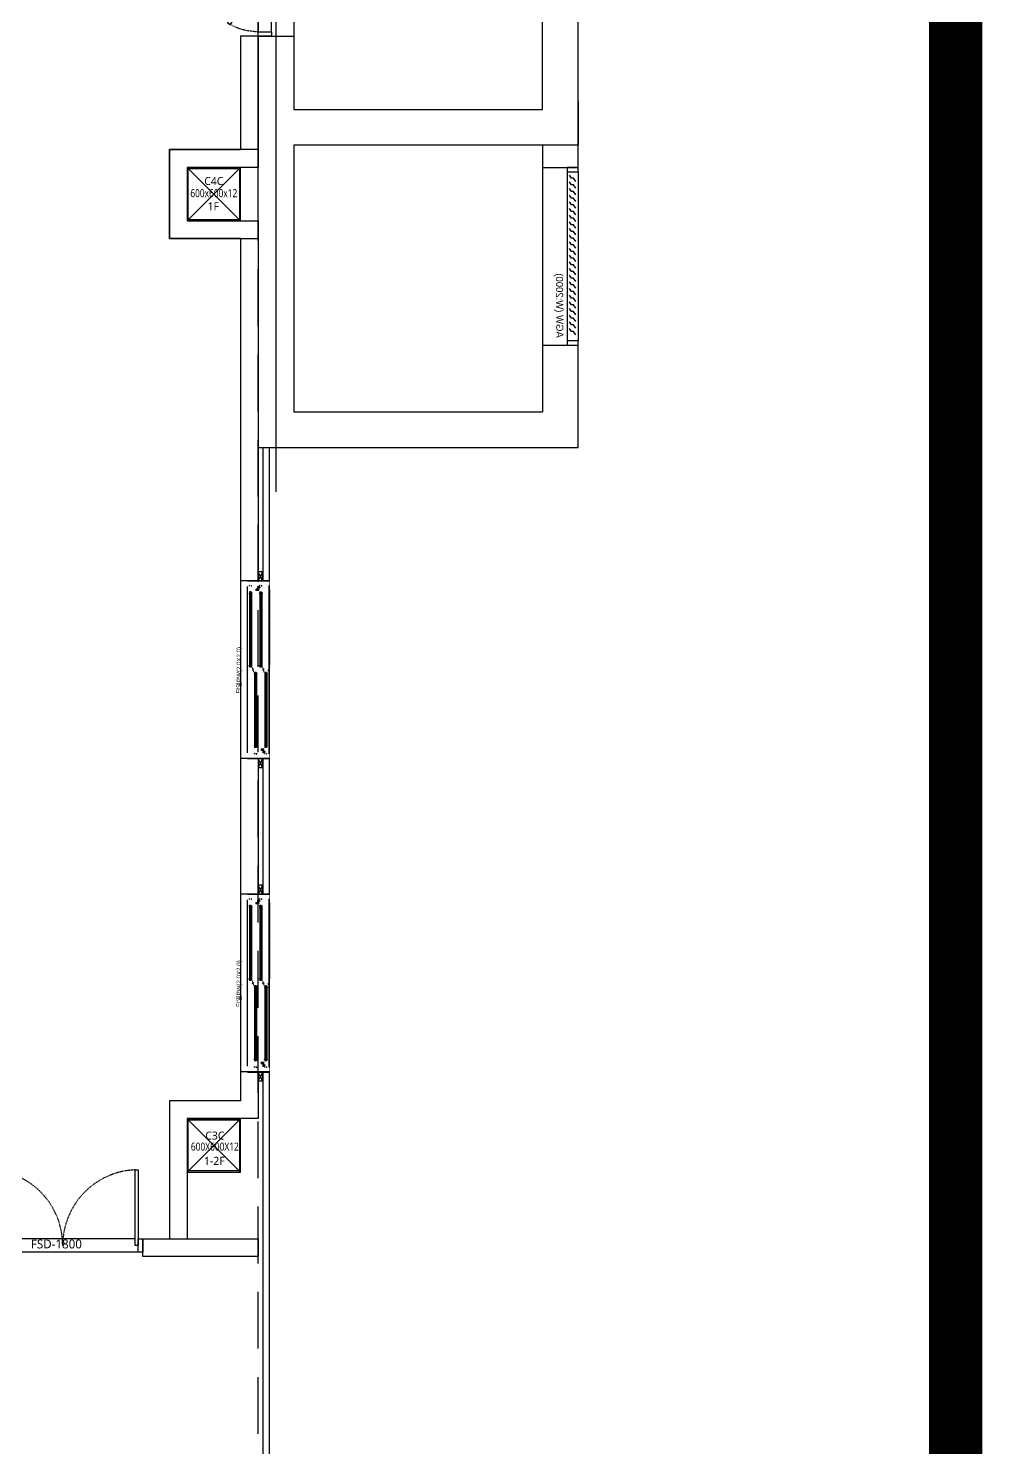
# Model space of a CAD drawing. Header units: millimetres. Extents: x -27104 to 125781, y -3376 to 46996.
# Drawn here: x 60115.7 to 60325.7, y 18448.2 to 18760.5 of the extents above; entities that cross this region are included whole.
import ezdxf
from ezdxf.enums import TextEntityAlignment as Align

# ---------------------------------------------------------------- set-up
doc = ezdxf.new("R2010")
doc.units = ezdxf.units.MM
doc.header["$LTSCALE"] = 100
doc.header["$MEASUREMENT"] = 0
doc.header["$PDSIZE"] = -10
for name, pattern in [('-HID', [2.5, 1.5, -1]), ('A0-000 XR 평면도$0$HID', [2.5, 1.5, -1]), ('HID', [2.5, 1.5, -1]), ('HIDDEN2', [0.1875, 0.125, -0.0625])]:
    doc.linetypes.add(name, pattern=pattern)
doc.layers.get('0').update_dxf_attribs({"linetype": 'CONTINUOUS'})
doc.layers.get('Defpoints').update_dxf_attribs({"color": 171, "linetype": 'CONTINUOUS'})
doc.layers.add('#프레임 라인', color=189, linetype='CONTINUOUS', plot=False)
for name, color, linetype in [('A0-000 XR 평면도$0$DOOR', 4, 'CONTINUOUS'), ('A0-000 XR 평면도$0$DOOR(OPEN ELE)', 5, 'CONTINUOUS'), ('DOOR', 4, 'CONTINUOUS'), ('DOOR ELE', 253, 'CONTINUOUS'), ('DOOR(OPEN ELE)', 5, 'CONTINUOUS'), ('ELE9', 9, 'CONTINUOUS'), ('WIN', 4, 'CONTINUOUS'), ('WIN-G', 252, 'CONTINUOUS'), ('WIN2', 5, 'CONTINUOUS')]:
    doc.layers.add(name, color=color, linetype=linetype)
doc.styles.add('CGS', font='cgse', dxfattribs={"bigfont": 'cgs'})
doc.styles.add('TE', font='malgun_0.ttf')
doc.styles.add('나눔바른고딕', font='NanumBarunGothic.ttf')
doc.styles.add('돋움', font='')
doc.styles.get('돋움').set_extended_font_data('Dotum')

# ---------------------------------------------------------------- blocks, each defined once
blk = doc.blocks.new('모헤어')
for p, q in [((-1909, -2852), (-1910, -2852)), ((-1910, -2859), (-1910, -2852)), ((-1909, -2859), (-1910, -2859))]:
    blk.add_line(p, q)
at = {"linetype": 'Continuous'}
for p, q in [((-1909, -2859), (-1909, -2852)), ((-1904, -2853), (-1909, -2853)), ((-1904, -2854), (-1909, -2854)), ((-1904, -2855), (-1909, -2855)), ((-1904, -2856), (-1909, -2856)), ((-1904, -2857), (-1909, -2857))]:
    blk.add_line(p, q, dxfattribs=at)
blk = doc.blocks.new('ㄴ핸들')
at = {"color": 0, "linetype": 'Continuous', "lineweight": 15}
for p, q in [((12340, -12243), (12340, -12232)), ((12340, -12232), (12342, -12232)), ((12342, -12233), (12340, -12236)), ((12342, -12238), (12340, -12240)), ((12340, -12243), (12341, -12245)), ((12343, -12241), (12341, -12244)), ((12344, -12245), (12341, -12245)), ((12342, -12241), (12342, -12232)), ((12360, -12241), (12342, -12241)), ((12343, -12235), (12343, -12232)), ((12343, -12232), (12347, -12232)), ((12343, -12232), (12343, -12233)), ((12343, -12235), (12345, -12235)), ((12343, -12240), (12343, -12241)), ((12343, -12240), (12344, -12240)), ((12343, -12241), (12343, -12240)), ((12343, -12240), (12343, -12240)), ((12348, -12235), (12344, -12235)), ((12344, -12245), (12344, -12243)), ((12345, -12243), (12344, -12243)), ((12360, -12243), (12344, -12243)), ((12344, -12243), (12344, -12245)), ((12344, -12243), (12360, -12243)), ((12345, -12244), (12344, -12245)), ((12360, -12245), (12344, -12245)), ((12344, -12245), (12344, -12245)), ((12345, -12235), (12345, -12234)), ((12348, -12234), (12345, -12234)), ((12348, -12235), (12345, -12235)), ((12345, -12235), (12345, -12235)), ((12345, -12241), (12345, -12241)), ((12345, -12243), (12345, -12244)), ((12345, -12243), (12346, -12243)), ((12359, -12244), (12345, -12244)), ((12349, -12231), (12346, -12234)), ((12348, -12241), (12346, -12243)), ((12347, -12232), (12347, -12224)), ((12349, -12227), (12347, -12228)), ((12350, -12224), (12348, -12224)), ((12348, -12236), (12348, -12234)), ((12348, -12236), (12349, -12236)), ((12348, -12244), (12348, -12243)), ((12350, -12244), (12348, -12245)), ((12349, -12223), (12349, -12223)), ((12349, -12223), (12350, -12223)), ((12349, -12223), (12350, -12223)), ((12349, -12226), (12350, -12226)), ((12349, -12226), (12349, -12236)), ((12350, -12234), (12349, -12235)), ((12349, -12236), (12349, -12235)), ((12349, -12236), (12349, -12236)), ((12351, -12217), (12350, -12218)), ((12350, -12218), (12350, -12223)), ((12350, -12223), (12350, -12223)), ((12350, -12223), (12350, -12223)), ((12350, -12223), (12350, -12223)), ((12351, -12223), (12350, -12223)), ((12351, -12223), (12350, -12223)), ((12350, -12234), (12350, -12223)), ((12350, -12223), (12351, -12223)), ((12351, -12223), (12350, -12223)), ((12350, -12224), (12350, -12226)), ((12350, -12225), (12350, -12226)), ((12350, -12234), (12350, -12234)), ((12355, -12217), (12351, -12217)), ((12351, -12223), (12351, -12223)), ((12352, -12241), (12351, -12243)), ((12354, -12244), (12353, -12245)), ((12356, -12218), (12355, -12217)), ((12357, -12223), (12355, -12223)), ((12357, -12223), (12355, -12223)), ((12355, -12223), (12355, -12223)), ((12355, -12223), (12356, -12223)), ((12356, -12223), (12355, -12223)), ((12357, -12241), (12355, -12243)), ((12356, -12223), (12356, -12218)), ((12356, -12223), (12358, -12223)), ((12356, -12223), (12356, -12223)), ((12356, -12223), (12358, -12223)), ((12356, -12223), (12356, -12234)), ((12356, -12226), (12356, -12224)), ((12358, -12224), (12356, -12224)), ((12357, -12224), (12356, -12224)), ((12356, -12226), (12357, -12226)), ((12356, -12234), (12356, -12234)), ((12357, -12235), (12356, -12234)), ((12357, -12223), (12357, -12223)), ((12357, -12223), (12357, -12223)), ((12357, -12236), (12357, -12226)), ((12359, -12226), (12357, -12228)), ((12359, -12230), (12357, -12232)), ((12357, -12235), (12357, -12236)), ((12357, -12236), (12359, -12236)), ((12357, -12236), (12357, -12236)), ((12357, -12244), (12357, -12243)), ((12360, -12243), (12357, -12245)), ((12358, -12223), (12358, -12223)), ((12359, -12235), (12358, -12236)), ((12358, -12243), (12358, -12244)), ((12359, -12224), (12359, -12232)), ((12359, -12232), (12383, -12232)), ((12361, -12232), (12359, -12234)), ((12359, -12234), (12359, -12236)), ((12360, -12234), (12359, -12234)), ((12360, -12235), (12359, -12235)), ((12359, -12235), (12360, -12235)), ((12360, -12235), (12359, -12235)), ((12359, -12244), (12359, -12243)), ((12360, -12243), (12359, -12243)), ((12360, -12235), (12360, -12234)), ((12360, -12235), (12383, -12235)), ((12360, -12241), (12360, -12243)), ((12360, -12242), (12360, -12243)), ((12360, -12243), (12360, -12245)), ((12360, -12245), (12360, -12245)), ((12366, -12232), (12363, -12235)), ((12370, -12232), (12368, -12235)), ((12370, -12262), (12370, -12261)), ((12370, -12263), (12370, -12262)), ((12383, -12262), (12370, -12262)), ((12372, -12262), (12370, -12264)), ((12370, -12263), (12371, -12264)), ((12371, -12261), (12371, -12262)), ((12385, -12264), (12371, -12264)), ((12375, -12232), (12372, -12235)), ((12376, -12262), (12374, -12264)), ((12379, -12232), (12377, -12235)), ((12377, -12243), (12380, -12243)), ((12381, -12262), (12378, -12264)), ((12380, -12243), (12383, -12243)), ((12383, -12233), (12381, -12235)), ((12383, -12232), (12383, -12262)), ((12383, -12232), (12386, -12232)), ((12384, -12232), (12383, -12233)), ((12383, -12232), (12383, -12235)), ((12383, -12232), (12383, -12232)), ((12385, -12235), (12383, -12237)), ((12386, -12239), (12383, -12242)), ((12386, -12244), (12383, -12246)), ((12386, -12248), (12383, -12251)), ((12386, -12253), (12383, -12255)), ((12386, -12257), (12383, -12260)), ((12385, -12262), (12383, -12264)), ((12386, -12235), (12385, -12235)), ((12385, -12235), (12385, -12235)), ((12386, -12235), (12385, -12235)), ((12385, -12261), (12386, -12261)), ((12385, -12261), (12385, -12262)), ((12385, -12262), (12386, -12262)), ((12385, -12264), (12386, -12263)), ((12386, -12232), (12386, -12235)), ((12386, -12235), (12386, -12236)), ((12386, -12235), (12386, -12235)), ((12386, -12235), (12386, -12235)), ((12386, -12236), (12386, -12240)), ((12386, -12241), (12386, -12245)), ((12386, -12246), (12386, -12251)), ((12386, -12252), (12386, -12256)), ((12386, -12257), (12386, -12261)), ((12386, -12261), (12386, -12262)), ((12386, -12262), (12386, -12261)), ((12386, -12262), (12386, -12263))]:
    blk.add_line(p, q, dxfattribs=at)
at = {"color": 0, "linetype": 'Continuous', "lineweight": 0}
for p, q in [((12347, -12235), (12344, -12235)), ((12344, -12235), (12344, -12236)), ((12344, -12240), (12344, -12236)), ((12344, -12236), (12347, -12236)), ((12348, -12237), (12344, -12240)), ((12352, -12241), (12345, -12241)), ((12347, -12236), (12352, -12241)), ((12350, -12239), (12348, -12241)), ((12356, -12229), (12349, -12235)), ((12355, -12217), (12350, -12221)), ((12356, -12220), (12350, -12225)), ((12356, -12224), (12350, -12230)), ((12356, -12233), (12350, -12239)), ((12352, -12241), (12352, -12241)), ((12352, -12241), (12360, -12241)), ((12357, -12237), (12353, -12240)), ((12357, -12223), (12357, -12223)), ((12360, -12245), (12360, -12235)), ((12360, -12235), (12362, -12235)), ((12362, -12235), (12360, -12235)), ((12366, -12236), (12360, -12242)), ((12362, -12236), (12360, -12238)), ((12360, -12245), (12361, -12245)), ((12365, -12245), (12361, -12245)), ((12362, -12236), (12362, -12235)), ((12362, -12235), (12364, -12235)), ((12362, -12235), (12362, -12236)), ((12371, -12236), (12362, -12245)), ((12375, -12236), (12362, -12236)), ((12364, -12235), (12364, -12236)), ((12375, -12235), (12364, -12235)), ((12375, -12236), (12366, -12245)), ((12371, -12245), (12369, -12247)), ((12371, -12249), (12369, -12251)), ((12369, -12261), (12369, -12250)), ((12371, -12254), (12369, -12256)), ((12371, -12258), (12369, -12260)), ((12369, -12261), (12370, -12261)), ((12377, -12261), (12370, -12261)), ((12377, -12242), (12371, -12242)), ((12371, -12259), (12371, -12242)), ((12371, -12259), (12377, -12259)), ((12375, -12259), (12373, -12261)), ((12377, -12239), (12374, -12242)), ((12376, -12235), (12375, -12236)), ((12375, -12236), (12375, -12235)), ((12375, -12235), (12377, -12235)), ((12377, -12235), (12377, -12242)), ((12377, -12242), (12377, -12252)), ((12377, -12259), (12377, -12250)), ((12377, -12259), (12377, -12261)), ((12377, -12261), (12377, -12261))]:
    blk.add_line(p, q, dxfattribs=at)
for centre, radius, start, end in [((12345, -12240), 1, 180, 270), ((12365, -12250), 4.5, 0, 90)]:
    blk.add_arc(centre, radius, start, end, dxfattribs=at)
at = {"color": 0, "linetype": 'Continuous', "lineweight": 15}
for centre, radius, start, end in [((12348, -12224), 0.5, 90, 180), ((12353, -12236), 3.9, 180, 0), ((12358, -12224), 0.5, 0, 90), ((12386, -12235), 0.3, 270, 0), ((12386, -12236), 0.3, 0, 90), ((12386, -12241), 0.5, 270, 90), ((12386, -12246), 0.5, 270, 90), ((12386, -12251), 0.5, 270, 90), ((12386, -12256), 0.5, 270, 90), ((12386, -12261), 0.3, 270, 0), ((12386, -12262), 0.3, 0, 90)]:
    blk.add_arc(centre, radius, start, end, dxfattribs=at)
for points in [[(12346, -12241), (12346, -12241)], [(12360, -12241), (12360, -12241)]]:
    blk.add_open_spline(points, degree=1, dxfattribs=at)
at = {"color": 0, "linetype": 'Continuous', "lineweight": 0}
blk.add_open_spline([(12371, -12252), (12377, -12252)], degree=1, dxfattribs=at)
blk = doc.blocks.new('A$C54895e96')
at = {"ltscale": 0.1}
blk.add_wipeout([(2100, 265), (100, 265), (100, 19), (2100, 19)], dxfattribs=at)
at = {"layer": 'WIN-G'}
h = blk.add_hatch(dxfattribs=at)
h.set_pattern_fill('ANSI38', color=256, scale=10, angle=540, style=0)
h.set_pattern_definition([(225, (-26409130.1476, 15707381.244), (-0.883883476483, 0.883883476483), []), (135, (-26409130.1476, 15707381.244), (-0.883883476483, 2.65165042945), [3.125, -1.875])])
h.paths.add_polyline_path([(228, 184), (225, 184), (225, 164), (228, 164)])
h = blk.add_hatch(dxfattribs=at)
h.set_pattern_fill('ANSI38', color=256, scale=10, angle=360, style=0)
h.set_pattern_definition([(315, (-26409964.4445, 15707381.244), (0.883883476483, 0.883883476483), []), (45, (-26409964.4445, 15707381.244), (0.883883476483, 2.65165042945), [3.125, -1.875])])
h.paths.add_polyline_path([(1067, 184), (1070, 184), (1070, 164), (1067, 164)])
h = blk.add_hatch(dxfattribs=at)
h.set_pattern_fill('ANSI38', color=256, scale=10, angle=540, style=0)
h.set_pattern_definition([(225, (-26409834.9976, 15707439.244), (-0.883883476483, 0.883883476483), []), (135, (-26409834.9976, 15707439.244), (-0.883883476483, 2.65165042945), [3.125, -1.875])])
h.paths.add_polyline_path([(1133, 242), (1130, 242), (1130, 222), (1133, 222)])
h = blk.add_hatch(dxfattribs=at)
h.set_pattern_fill('ANSI38', color=256, scale=10, angle=360, style=0)
h.set_pattern_definition([(315, (-26410669.2945, 15707439.244), (0.883883476483, 0.883883476483), []), (45, (-26410669.2945, 15707439.244), (0.883883476483, 2.65165042945), [3.125, -1.875])])
h.paths.add_polyline_path([(1972, 242), (1975, 242), (1975, 222), (1972, 222)])
h = blk.add_hatch(dxfattribs=at)
h.set_pattern_fill('ANSI38', color=256, scale=10, angle=540, style=0)
h.set_pattern_definition([(225, (-26409130.1476, 15707266.244), (-0.883883476483, 0.883883476483), []), (135, (-26409130.1476, 15707266.244), (-0.883883476483, 2.65165042945), [3.125, -1.875])])
h.paths.add_polyline_path([(228, 69), (225, 69), (225, 49), (228, 49)])
h = blk.add_hatch(dxfattribs=at)
h.set_pattern_fill('ANSI38', color=256, scale=10, angle=360, style=0)
h.set_pattern_definition([(315, (-26409964.4445, 15707266.244), (0.883883476483, 0.883883476483), []), (45, (-26409964.4445, 15707266.244), (0.883883476483, 2.65165042945), [3.125, -1.875])])
h.paths.add_polyline_path([(1067, 69), (1070, 69), (1070, 49), (1067, 49)])
h = blk.add_hatch(dxfattribs=at)
h.set_pattern_fill('ANSI38', color=256, scale=10, angle=540, style=0)
h.set_pattern_definition([(225, (-26409834.9976, 15707324.244), (-0.883883476483, 0.883883476483), []), (135, (-26409834.9976, 15707324.244), (-0.883883476483, 2.65165042945), [3.125, -1.875])])
h.paths.add_polyline_path([(1133, 127), (1130, 127), (1130, 107), (1133, 107)])
h = blk.add_hatch(dxfattribs=at)
h.set_pattern_fill('ANSI38', color=256, scale=10, angle=360, style=0)
h.set_pattern_definition([(315, (-26410669.2945, 15707324.244), (0.883883476483, 0.883883476483), []), (45, (-26410669.2945, 15707324.244), (0.883883476483, 2.65165042945), [3.125, -1.875])])
h.paths.add_polyline_path([(1972, 127), (1975, 127), (1975, 107), (1972, 107)])
at = {"layer": 'WIN', "color": 8}
for p, q in [((100, 94), (0, 144)), ((0, 94), (100, 144)), ((2200, 94), (2100, 144)), ((2100, 94), (2200, 144))]:
    blk.add_line(p, q, dxfattribs=at)
at = {"layer": 'WIN', "ltscale": 1000}
for points in [[(100, 265), (100, 19)], [(2100, 265), (2100, 19)]]:
    blk.add_lwpolyline(points, dxfattribs=at)
at = {"layer": 'WIN', "color": 8}
for points in [[(0, 94), (100, 94), (100, 144), (0, 144)], [(2100, 94), (2200, 94), (2200, 144), (2100, 144)]]:
    blk.add_lwpolyline(points, close=True, dxfattribs=at)
at = {"layer": 'WIN-G'}
for p, q in [((164, 265), (2036, 265)), ((1068, 184), (228, 184)), ((1067, 179), (228, 179)), ((1067, 167), (228, 167)), ((1068, 162), (228, 162)), ((231, 179), (231, 167)), ((1064, 179), (1064, 167)), ((1973, 242), (1133, 242)), ((1972, 237), (1133, 237)), ((1972, 225), (1133, 225)), ((1973, 220), (1133, 220)), ((1136, 237), (1136, 225)), ((1969, 237), (1969, 225)), ((153, 19), (2047, 19)), ((1068, 69), (228, 69)), ((1067, 64), (228, 64)), ((1067, 52), (228, 52)), ((1068, 47), (228, 47)), ((231, 64), (231, 52)), ((1064, 64), (1064, 52)), ((1973, 127), (1133, 127)), ((1972, 122), (1133, 122)), ((1972, 110), (1133, 110)), ((1973, 105), (1133, 105)), ((1136, 122), (1136, 110)), ((1969, 122), (1969, 110))]:
    blk.add_line(p, q, dxfattribs=at)
at = {"layer": 'WIN-G', "linetype": 'HIDDEN2'}
blk.add_line((1147, 12), (2011, 12), dxfattribs=at)
at = {"layer": 'WIN-G'}
for points in [[(242, 190), (242, 190), (242, 190), (243, 190), (243, 190), (243, 189), (243, 189), (243, 189), (243, 189), (243, 189), (243, 189), (243, 188), (243, 188), (243, 188), (243, 187), (243, 187), (244, 186), (244, 186), (244, 186), (244, 186), (244, 186), (245, 185), (245, 185), (245, 185), (246, 185), (246, 184), (247, 184), (247, 184)], [(242, 156), (242, 156), (242, 156), (243, 156), (243, 157), (243, 157), (243, 157), (243, 157), (243, 157), (243, 157), (243, 158), (243, 158), (243, 158), (243, 158), (244, 159), (244, 159), (244, 160), (244, 160), (244, 160), (244, 160), (245, 161), (245, 161), (245, 161), (246, 161), (246, 162), (246, 162), (247, 162), (247, 162)], [(1053, 190), (1053, 190), (1053, 190), (1052, 190), (1052, 190), (1052, 189), (1052, 189), (1052, 189), (1052, 189), (1052, 189), (1052, 189), (1052, 188), (1052, 188), (1052, 188), (1051, 187), (1051, 187), (1051, 186), (1051, 186), (1051, 186), (1051, 186), (1050, 186), (1050, 185), (1050, 185), (1049, 185), (1049, 185), (1049, 184), (1048, 184), (1048, 184)], [(1054, 156), (1053, 156), (1053, 156), (1052, 156), (1052, 157), (1052, 157), (1052, 157), (1052, 157), (1052, 157), (1052, 157), (1052, 158), (1052, 158), (1052, 158), (1052, 158), (1052, 159), (1051, 159), (1051, 160), (1051, 160), (1051, 160), (1051, 160), (1050, 161), (1050, 161), (1050, 161), (1049, 161), (1049, 162), (1049, 162), (1048, 162), (1048, 162)], [(1146, 248), (1147, 248), (1147, 248), (1147, 248), (1148, 248), (1148, 247), (1148, 247), (1148, 247), (1148, 247), (1148, 247), (1148, 247), (1148, 246), (1148, 246), (1148, 246), (1148, 245), (1148, 245), (1148, 244), (1149, 244), (1149, 244), (1149, 244), (1149, 244), (1150, 243), (1150, 243), (1150, 243), (1151, 243), (1151, 242), (1152, 242), (1152, 242)], [(1146, 214), (1147, 214), (1147, 214), (1148, 214), (1148, 215), (1148, 215), (1148, 215), (1148, 215), (1148, 215), (1148, 215), (1148, 216), (1148, 216), (1148, 216), (1148, 216), (1148, 217), (1149, 217), (1149, 218), (1149, 218), (1149, 218), (1149, 218), (1150, 219), (1150, 219), (1150, 219), (1151, 219), (1151, 220), (1151, 220), (1152, 220), (1152, 220)], [(1958, 248), (1958, 248), (1958, 248), (1957, 248), (1957, 248), (1957, 247), (1957, 247), (1957, 247), (1957, 247), (1957, 247), (1957, 247), (1957, 246), (1957, 246), (1957, 246), (1957, 245), (1957, 245), (1956, 244), (1956, 244), (1956, 244), (1956, 244), (1956, 244), (1955, 243), (1955, 243), (1955, 243), (1954, 243), (1954, 242), (1953, 242), (1953, 242)], [(1958, 214), (1958, 214), (1958, 214), (1957, 214), (1957, 215), (1957, 215), (1957, 215), (1957, 215), (1957, 215), (1957, 215), (1957, 216), (1957, 216), (1957, 216), (1957, 216), (1956, 217), (1956, 217), (1956, 218), (1956, 218), (1956, 218), (1956, 218), (1955, 219), (1955, 219), (1955, 219), (1954, 219), (1954, 220), (1954, 220), (1953, 220), (1953, 220)], [(242, 75), (242, 75), (242, 75), (243, 75), (243, 75), (243, 74), (243, 74), (243, 74), (243, 74), (243, 74), (243, 74), (243, 73), (243, 73), (243, 73), (243, 72), (243, 72), (244, 71), (244, 71), (244, 71), (244, 71), (244, 71), (245, 70), (245, 70), (245, 70), (246, 70), (246, 69), (247, 69), (247, 69)], [(242, 41), (242, 41), (242, 41), (243, 41), (243, 42), (243, 42), (243, 42), (243, 42), (243, 42), (243, 42), (243, 43), (243, 43), (243, 43), (243, 43), (244, 44), (244, 44), (244, 45), (244, 45), (244, 45), (244, 45), (245, 46), (245, 46), (245, 46), (246, 46), (246, 47), (246, 47), (247, 47), (247, 47)], [(1054, 75), (1053, 75), (1053, 75), (1053, 75), (1052, 75), (1052, 74), (1052, 74), (1052, 74), (1052, 74), (1052, 74), (1052, 74), (1052, 73), (1052, 73), (1052, 73), (1052, 72), (1052, 72), (1052, 71), (1051, 71), (1051, 71), (1051, 71), (1051, 71), (1050, 70), (1050, 70), (1050, 70), (1049, 70), (1049, 69), (1048, 69), (1048, 69)], [(1054, 41), (1053, 41), (1053, 41), (1052, 41), (1052, 42), (1052, 42), (1052, 42), (1052, 42), (1052, 42), (1052, 42), (1052, 43), (1052, 43), (1052, 43), (1052, 43), (1052, 44), (1051, 44), (1051, 45), (1051, 45), (1051, 45), (1051, 45), (1050, 46), (1050, 46), (1050, 46), (1049, 46), (1049, 47), (1049, 47), (1048, 47), (1048, 47)], [(1146, 133), (1147, 133), (1147, 133), (1147, 133), (1148, 132), (1148, 132), (1148, 132), (1148, 132), (1148, 132), (1148, 132), (1148, 131), (1148, 131), (1148, 131), (1148, 131), (1148, 130), (1148, 130), (1148, 129), (1149, 129), (1149, 129), (1149, 129), (1149, 128), (1150, 128), (1150, 128), (1150, 128), (1151, 127), (1151, 127), (1152, 127), (1152, 127)], [(1146, 99), (1147, 99), (1147, 99), (1148, 100), (1148, 100), (1148, 100), (1148, 100), (1148, 100), (1148, 100), (1148, 100), (1148, 101), (1148, 101), (1148, 101), (1148, 101), (1148, 102), (1148, 102), (1149, 103), (1149, 103), (1149, 103), (1149, 103), (1149, 104), (1150, 104), (1150, 104), (1150, 104), (1151, 105), (1151, 105), (1152, 105), (1152, 105)], [(1958, 133), (1958, 133), (1958, 133), (1957, 133), (1957, 132), (1957, 132), (1957, 132), (1957, 132), (1957, 132), (1957, 132), (1957, 131), (1957, 131), (1957, 131), (1957, 131), (1957, 130), (1957, 130), (1956, 129), (1956, 129), (1956, 129), (1956, 129), (1956, 128), (1955, 128), (1955, 128), (1955, 128), (1954, 127), (1954, 127), (1953, 127), (1953, 127)], [(1959, 99), (1958, 99), (1958, 99), (1957, 100), (1957, 100), (1957, 100), (1957, 100), (1957, 100), (1957, 100), (1957, 100), (1957, 101), (1957, 101), (1957, 101), (1957, 101), (1957, 102), (1956, 102), (1956, 103), (1956, 103), (1956, 103), (1956, 103), (1955, 104), (1955, 104), (1955, 104), (1954, 104), (1954, 105), (1954, 105), (1953, 105), (1953, 105)]]:
    blk.add_lwpolyline(points, dxfattribs=at)
at = {"layer": 'WIN2'}
for p, q in [((131, 255), (131, 255)), ((131, 255), (131, 255)), ((1081, 200), (1081, 193)), ((1082, 200), (1082, 193)), ((1082, 200), (1082, 193)), ((1083, 200), (1083, 193)), ((1083, 200), (1083, 193)), ((1083, 200), (1083, 193)), ((1084, 200), (1084, 193)), ((1084, 200), (1084, 193)), ((1085, 200), (1085, 193)), ((1085, 200), (1085, 193)), ((1086, 200), (1086, 193)), ((1086, 200), (1086, 193)), ((1087, 200), (1087, 193)), ((1087, 200), (1087, 193)), ((1088, 200), (1088, 193)), ((1092, 203), (1099, 208)), ((1099, 208), (1092, 203)), ((1099, 207), (1092, 203)), ((1101, 197), (1108, 202)), ((1101, 197), (1108, 202)), ((1108, 201), (1101, 197)), ((1112, 204), (1112, 211)), ((1112, 204), (1112, 211)), ((1113, 204), (1113, 211)), ((1113, 204), (1113, 211)), ((1113, 204), (1113, 211)), ((1114, 204), (1114, 211)), ((1114, 204), (1114, 211)), ((1115, 204), (1115, 211)), ((1115, 204), (1115, 211)), ((1116, 204), (1116, 211)), ((1116, 204), (1116, 211)), ((1117, 204), (1117, 211)), ((1117, 204), (1117, 211)), ((1118, 204), (1118, 211)), ((1118, 204), (1118, 211)), ((2070, 255), (2070, 255)), ((2070, 255), (2070, 255)), ((164, 69), (164, 69)), ((164, 47), (164, 47)), ((1081, 85), (1081, 78)), ((1082, 85), (1082, 78)), ((1082, 85), (1082, 78)), ((1083, 85), (1083, 78)), ((1083, 85), (1083, 78)), ((1083, 85), (1083, 78)), ((1084, 85), (1084, 78)), ((1084, 85), (1084, 78)), ((1085, 85), (1085, 78)), ((1085, 85), (1085, 78)), ((1086, 85), (1086, 78)), ((1086, 85), (1086, 78)), ((1087, 85), (1087, 78)), ((1087, 85), (1087, 78)), ((1088, 85), (1088, 78)), ((1092, 88), (1099, 93)), ((1099, 93), (1092, 88)), ((1099, 92), (1092, 88)), ((1101, 82), (1108, 87)), ((1101, 82), (1108, 87)), ((1108, 86), (1101, 82)), ((1112, 89), (1112, 96)), ((1112, 89), (1112, 96)), ((1113, 89), (1113, 96)), ((1113, 89), (1113, 96)), ((1113, 89), (1113, 96)), ((1114, 89), (1114, 96)), ((1114, 89), (1114, 96)), ((1115, 89), (1115, 96)), ((1115, 89), (1115, 96)), ((1116, 89), (1116, 96)), ((1116, 89), (1116, 96)), ((1117, 89), (1117, 96)), ((1117, 89), (1117, 96)), ((1118, 89), (1118, 96)), ((1118, 89), (1118, 96))]:
    blk.add_line(p, q, dxfattribs=at)
for centre, start, end in [((1099, 208), 300.1848, 115.8619), ((1101, 197), 120.1848, 295.8619), ((1099, 93), 300.1848, 115.8619), ((1101, 82), 120.1848, 295.8619)]:
    blk.add_arc(centre, 0.2, start, end, dxfattribs=at)
at = {"layer": 'WIN-G', "rotation": 180.0000000000003}
blk.add_blockref('ㄴ핸들', (14377, -12094), dxfattribs=at)
at = {"layer": 'WIN-G', "extrusion": (0, 0, -1), "zscale": -1, "rotation": 179.9999999999997}
blk.add_blockref('ㄴ핸들', (12177, -12152), dxfattribs=at)
at = {"layer": 'WIN2'}
for p, rotation in [((3010, -1725), 270.0000000000003), ((3010, -1840), 270.0000000000003), ((-1763, 1940), 90.00000000000031), ((4900, -1782), 270.0000000000003)]:
    blk.add_blockref('모헤어', p, dxfattribs=dict(at, rotation=rotation))
at = {"layer": 'WIN2', "extrusion": (0, 0, -1), "zscale": -1, "rotation": 89.9999999999997}
for p in [(-3010, 2071), (-3010, 1956), (-4900, 2014)]:
    blk.add_blockref('모헤어', p, dxfattribs=at)
at = {"layer": 'WIN2', "color": 8, "rotation": 270.0000000000003}
blk.add_blockref('모헤어', (4900, -1667), dxfattribs=at)
at = {"layer": 'WIN2', "color": 8, "extrusion": (0, 0, -1), "zscale": -1, "rotation": 89.9999999999997}
blk.add_blockref('모헤어', (-4900, 2129), dxfattribs=at)
at = {"layer": 'Defpoints', "style": '돋움'}
blk.add_text('단열PW(2.0X2.0)', height=50, dxfattribs=at).set_placement((1094, 321), align=Align.BOTTOM_CENTER)
blk = doc.blocks.new('*U428')
at = {"color": 0, "linetype": 'ByBlock'}
for p, q in [((300, 300), (-300, 300)), ((-300, 300), (-300, -300)), ((-288, 288), (288, 288)), ((-288, -288), (-288, 288)), ((288, 288), (288, -288)), ((300, -300), (300, 300)), ((-300, -300), (300, -300)), ((288, -288), (-288, -288))]:
    blk.add_line(p, q, dxfattribs=at)
at = {"layer": 'Defpoints'}
blk.add_point((0, 0), dxfattribs=at)
blk = doc.blocks.new('C4C_1F')
at = {"layer": '#프레임 라인', "ltscale": 0.1}
blk.add_lwpolyline([(-500, -500), (500, -500), (500, 500), (-500, 500)], close=True, dxfattribs=at)
at = {"layer": 'Defpoints', "ltscale": 10000}
for p, q in [((-300, -300), (300, 300)), ((300, -300), (-300, 300))]:
    blk.add_line(p, q, dxfattribs=at)
at = {"ltscale": 0.1}
blk.add_blockref('*U428', (0, 0), dxfattribs=at)
at = {"layer": 'Defpoints', "style": 'TE'}
for s, p in [('C4C', (0, 102)), ('1F', (-6, -182))]:
    blk.add_text(s, height=90, dxfattribs=at).set_placement(p, align=Align.CENTER)
at = {"layer": 'Defpoints', "style": 'TE', "width": 0.8}
blk.add_text('600x600x12', height=90, dxfattribs=at).set_placement((0, -35), align=Align.CENTER)
blk = doc.blocks.new('C3C-1-2F')
at = {"layer": 'Defpoints', "ltscale": 10000}
for p, q in [((-312, -288), (288, 312)), ((288, -288), (-312, 312))]:
    blk.add_line(p, q, dxfattribs=at)
at = {"ltscale": 0.1}
blk.add_blockref('*U428', (-12, 12), dxfattribs=at)
at = {"layer": 'Defpoints', "style": 'TE'}
for s, p in [('C3C', (0, 77)), ('1-2F', (-6, -207))]:
    blk.add_text(s, height=90, dxfattribs=at).set_placement(p, align=Align.CENTER)
at = {"layer": 'Defpoints', "style": 'TE', "width": 0.8}
blk.add_text('600X600X12', height=90, dxfattribs=at).set_placement((0, -47), align=Align.CENTER)
blk = doc.blocks.new('A0-000 XR 평면도$0$A$C60820D4B')
at = {"layer": 'A0-000 XR 평면도$0$DOOR'}
for points in [[(500, 700), (500, 750), (350, 750), (350, 700)], [(500, 0), (500, 50), (350, 50), (350, 0)]]:
    blk.add_lwpolyline(points, close=True, dxfattribs=at)
for points in [[(4, 600), (350, 50), (380, 68), (35, 617)], [(4, 600), (35, 617)]]:
    blk.add_lwpolyline(points, dxfattribs=at)
at = {"layer": 'A0-000 XR 평면도$0$DOOR(OPEN ELE)'}
for p, q in [((350, 50), (350, 700)), ((500, 700), (500, 50))]:
    blk.add_line(p, q, dxfattribs=at)
at = {"layer": 'A0-000 XR 평면도$0$DOOR(OPEN ELE)', "linetype": 'A0-000 XR 평면도$0$HID', "ltscale": 0.05}
blk.add_arc((350, 50), 650, 90, 122.1801, dxfattribs=at)
blk = doc.blocks.new('FDKGLMFGKFGHFGH')
at = {"layer": 'WIN'}
for points in [[(36447933, 599859), (36447983, 599859), (36447983, 599734), (36447933, 599734)], [(36449883, 599859), (36449933, 599859), (36449933, 599734), (36449883, 599734)]]:
    blk.add_lwpolyline(points, close=True, dxfattribs=at)
at = {"layer": 'WIN-G'}
for points in [[(36448051, 599831), (36448086, 599805), (36448086, 599785), (36448121, 599760)], [(36448126, 599831), (36448161, 599805), (36448161, 599785), (36448196, 599760)], [(36448201, 599831), (36448236, 599805), (36448236, 599785), (36448271, 599760)], [(36448276, 599831), (36448311, 599805), (36448311, 599785), (36448346, 599760)], [(36448351, 599831), (36448386, 599805), (36448386, 599785), (36448421, 599760)], [(36448426, 599831), (36448461, 599805), (36448461, 599785), (36448496, 599760)], [(36448501, 599831), (36448536, 599805), (36448536, 599785), (36448571, 599760)], [(36448576, 599831), (36448611, 599805), (36448611, 599785), (36448646, 599760)], [(36448651, 599831), (36448686, 599805), (36448686, 599785), (36448721, 599760)], [(36448726, 599831), (36448761, 599805), (36448761, 599785), (36448796, 599760)], [(36448801, 599831), (36448836, 599805), (36448836, 599785), (36448871, 599760)], [(36448876, 599831), (36448911, 599805), (36448911, 599785), (36448946, 599760)], [(36448951, 599831), (36448986, 599805), (36448986, 599785), (36449021, 599760)], [(36449026, 599831), (36449061, 599805), (36449061, 599785), (36449096, 599760)], [(36449101, 599831), (36449136, 599805), (36449136, 599785), (36449171, 599760)], [(36449176, 599831), (36449211, 599805), (36449211, 599785), (36449246, 599760)], [(36449251, 599831), (36449286, 599805), (36449286, 599785), (36449321, 599760)], [(36449326, 599831), (36449361, 599805), (36449361, 599785), (36449396, 599760)], [(36449401, 599831), (36449436, 599805), (36449436, 599785), (36449471, 599760)], [(36449476, 599831), (36449511, 599805), (36449511, 599785), (36449546, 599760)], [(36449551, 599831), (36449586, 599805), (36449586, 599785), (36449621, 599760)], [(36449626, 599831), (36449661, 599805), (36449661, 599785), (36449696, 599760)], [(36449701, 599831), (36449736, 599805), (36449736, 599785), (36449771, 599760)], [(36449776, 599831), (36449811, 599805), (36449811, 599785), (36449846, 599760)]]:
    blk.add_lwpolyline(points, dxfattribs=at)
at = {"layer": 'WIN2'}
for p, q in [((36449883, 599859), (36447983, 599859)), ((36449883, 599734), (36447983, 599734))]:
    blk.add_line(p, q, dxfattribs=at)
at = {"layer": 'Defpoints', "style": 'CGS'}
blk.add_text('AGW (W:2000)', height=80, rotation=359.6383, dxfattribs=at).set_placement((36448016, 599613))
blk = doc.blocks.new('A$C6b786f6a')
at = {"layer": 'DOOR'}
for points in [[(50, 931), (50, 81), (85, 81), (85, 931)], [(85, 931), (50, 931)], [(1750, 931), (1750, 81), (1715, 81), (1715, 931)], [(1715, 931), (1750, 931)]]:
    blk.add_lwpolyline(points, dxfattribs=at)
for points in [[(0, 6), (50, 6), (50, 156), (0, 156)], [(1800, 6), (1750, 6), (1750, 156), (1800, 156)]]:
    blk.add_lwpolyline(points, close=True, dxfattribs=at)
at = {"layer": 'DOOR ELE', "ltscale": 0.05}
for points in [[(1750, 6), (50, 6)], [(1715, 156), (85, 156)]]:
    blk.add_lwpolyline(points, dxfattribs=at)
at = {"layer": 'DOOR(OPEN ELE)', "linetype": 'HID', "ltscale": 0.05}
for centre, start, end in [((50, 81), 0, 87.6401), ((1750, 81), 92.3599, 180)]:
    blk.add_arc(centre, 850, start, end, dxfattribs=at)
at = {"layer": 'Defpoints', "style": '나눔바른고딕'}
blk.add_text('FSD-1800', height=100, dxfattribs=at).set_placement((542, 47))
blk = doc.blocks.new('ggtyu')
at = {"layer": 'ELE9', "color": 253, "ltscale": 0.1}
blk.add_line((59951.37, 18654.1), (59951.37, 18658.02), dxfattribs=at)
for points in [[(59980.71, 19027.77), (59980.71, 18879.09)], [(60047.23, 18893.76), (60047.23, 19019.95)], [(59984.63, 18937.29), (59984.63, 18922.62)], [(59972.89, 18922.62), (59972.89, 18897.67), (59957.24, 18897.67), (59957.24, 18878.11), (59972.89, 18878.11), (59972.89, 18802.79)], [(59976.8, 18922.62), (59976.8, 18893.76), (59961.15, 18893.76), (59961.15, 18882.02), (59976.8, 18882.02), (59976.8, 18802.79)], [(59976.8, 18922.62), (59972.89, 18922.62)], [(59972.89, 18878.11), (59957.24, 18878.11), (59957.24, 18897.67), (59972.89, 18897.67)], [(59984.63, 18898.65), (59984.63, 18839.96), (60039.4, 18839.96)], [(60039.4, 18898.65), (59984.63, 18898.65)], [(60039.4, 18898.65), (60039.4, 18893.76)], [(60039.4, 18893.76), (60047.23, 18893.76)], [(60039.4, 18893.76), (60039.4, 18854.63)], [(59980.71, 18879.09), (59980.71, 18822.35)], [(59976.8, 18869.31), (59976.8, 18832.14), (60047.23, 18832.14), (60047.23, 18854.63)], [(60039.4, 18854.63), (60039.4, 18839.96)], [(60039.4, 18854.63), (60047.23, 18854.63)], [(59977.78, 18832.14), (59977.78, 17397.13)], [(59979.25, 17397.13), (59979.25, 18832.14)], [(59972.89, 18763.66), (59972.89, 18733.83)], [(59976.8, 18763.66), (59976.8, 18733.83)], [(59972.89, 18694.7), (59972.89, 18688.34), (59957.24, 18688.34), (59957.24, 18658.02)], [(59976.8, 18694.7), (59976.8, 18684.43), (59961.15, 18684.43), (59961.15, 18658.02)]]:
    blk.add_lwpolyline(points, dxfattribs=at)
at = {"layer": 'ELE9', "color": 253, "linetype": '-HID', "ltscale": 0.2}
blk.add_lwpolyline([(60047.23, 19008.21), (60047.23, 18898.65), (59984.63, 18898.65)], dxfattribs=at)
at = {"layer": 'ELE9', "color": 253, "ltscale": 1000}
for points in [[(59984.63, 18922.62), (59984.63, 18906.48), (60039.4, 18906.48), (60039.4, 18953.43)], [(59976.8, 18897.67), (59976.8, 18922.62), (59984.63, 18922.62)]]:
    blk.add_lwpolyline(points, dxfattribs=at)
at = {"layer": 'ELE9', "color": 253, "ltscale": 0.1}
for points in [[(59961.15, 18882.02), (59972.89, 18882.02), (59972.89, 18893.76), (59961.15, 18893.76)], [(59961.15, 18672.69), (59972.89, 18672.69), (59972.89, 18684.43), (59961.15, 18684.43)]]:
    blk.add_lwpolyline(points, close=True, dxfattribs=at)
at = {"layer": 'ELE9', "color": 253}
blk.add_lwpolyline([(59951.37, 18658.02), (59976.8, 18658.02), (59976.8, 18654.1), (59951.37, 18654.1)], dxfattribs=at)
at = {"layer": 'ELE9', "color": 253, "xscale": -0.01956378461538462, "yscale": 0.01956378461538462, "zscale": 0.01956378461538462, "rotation": 180}
blk.add_blockref('A0-000 XR 평면도$0$A$C60820D4B', (59969.95, 18937.29), dxfattribs=at)
at = {"layer": 'ELE9', "color": 253, "ltscale": 0.1, "xscale": 0.01956378461538462, "yscale": 0.01956378461538462, "zscale": 0.01956378461538462}
for name, p in [('C4C_1F', (59967.02, 18887.89)), ('C3C-1-2F', (59967.25, 18678.32)), ('A$C6b786f6a', (59916.15, 18654.96))]:
    blk.add_blockref(name, p, dxfattribs=at)
at = {"layer": 'ELE9', "color": 253, "ltscale": 0.1, "xscale": -0.01956378461538462, "yscale": 0.01956378461538462, "zscale": 0.01956378461538462, "rotation": 269.999999999376}
blk.add_blockref('FDKGLMFGKFGHFGH', (48311.71, -694204.88), dxfattribs=at)
at = {"layer": 'ELE9', "color": 253, "ltscale": 0.1, "xscale": 0.01956378461538462, "yscale": 0.01956378461538462, "zscale": 0.01956378461538462, "rotation": 90}
for p in [(59979.61, 18761.71), (59979.61, 18692.74)]:
    blk.add_blockref('A$C54895e96', p, dxfattribs=at)
at = {"layer": 'ELE9', "color": 253, "ltscale": 10, "const_width": 11.74}
blk.add_lwpolyline([(56050.66, 16905.19), (60130.09, 16905.19), (60130.38, 19302.64), (58117.4, 19302.45)], dxfattribs=at)
at = {"layer": 'ELE9', "color": 253, "linetype": 'HIDDEN2'}
blk.add_lwpolyline([(59895.61, 17152.58), (59976.8, 17152.58), (59976.8, 19225.37)], dxfattribs=at)
at = {"layer": 'ELE9', "color": 253, "ltscale": 0.1}
for points in [[(59979.25, 18802.79), (59972.89, 18802.79)], [(59972.89, 18802.79), (59972.89, 18763.66)], [(59979.25, 18763.66), (59972.89, 18763.66)], [(59979.25, 18733.83), (59972.89, 18733.83)], [(59972.89, 18733.83), (59972.89, 18694.7)], [(59979.25, 18694.7), (59972.89, 18694.7)]]:
    blk.add_lwpolyline(points, dxfattribs=at)

msp = doc.modelspace()

# ---------------------------------------------------------------- block references
msp.add_blockref('ggtyu', (189.46, -163.8))

doc.saveas('drawing.dxf')
